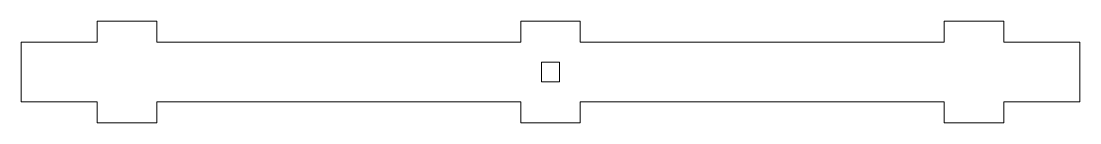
# Model space of a CAD drawing. Header units: millimetres. Extents: x -89 to 89, y -8 to 8.
import ezdxf

# ---------------------------------------------------------------- set-up
doc = ezdxf.new("R2010")
doc.units = ezdxf.units.MM
doc.layers.get('0').update_dxf_attribs({"linetype": 'CONTINUOUS', "lineweight": 0})

msp = doc.modelspace()

# ---------------------------------------------------------------- linework, layer by layer
for p, q in [((-76.12, 5), (-76.12, 8.5)), ((-76.12, 8.5), (-66.12, 8.5)), ((-66.12, 8.5), (-66.12, 5)), ((-5, 5), (-5, 8.5)), ((-5, 8.5), (5, 8.5)), ((5, 8.5), (5, 5)), ((66.12, 5), (66.12, 8.5)), ((66.12, 8.5), (76.12, 8.5)), ((76.12, 8.5), (76.12, 5)), ((-88.9, -5), (-88.9, 5)), ((-88.9, 5), (-76.12, 5)), ((-66.12, 5), (-5, 5)), ((5, 5), (66.12, 5)), ((76.12, 5), (88.9, 5)), ((88.9, 5), (88.9, -5)), ((-1.5, -1.667), (-1.5, 1.667)), ((-1.5, 1.667), (1.5, 1.667)), ((1.5, 1.667), (1.5, -1.667)), ((1.5, -1.667), (-1.5, -1.667)), ((-76.12, -5), (-88.9, -5)), ((-76.12, -8.5), (-76.12, -5)), ((-5, -5), (-66.12, -5)), ((-66.12, -5), (-66.12, -8.5)), ((-5, -8.5), (-5, -5)), ((66.12, -5), (5, -5)), ((5, -5), (5, -8.5)), ((66.12, -8.5), (66.12, -5)), ((88.9, -5), (76.12, -5)), ((76.12, -5), (76.12, -8.5)), ((-66.12, -8.5), (-76.12, -8.5)), ((5, -8.5), (-5, -8.5)), ((76.12, -8.5), (66.12, -8.5))]:
    msp.add_line(p, q)

doc.saveas('drawing.dxf')
